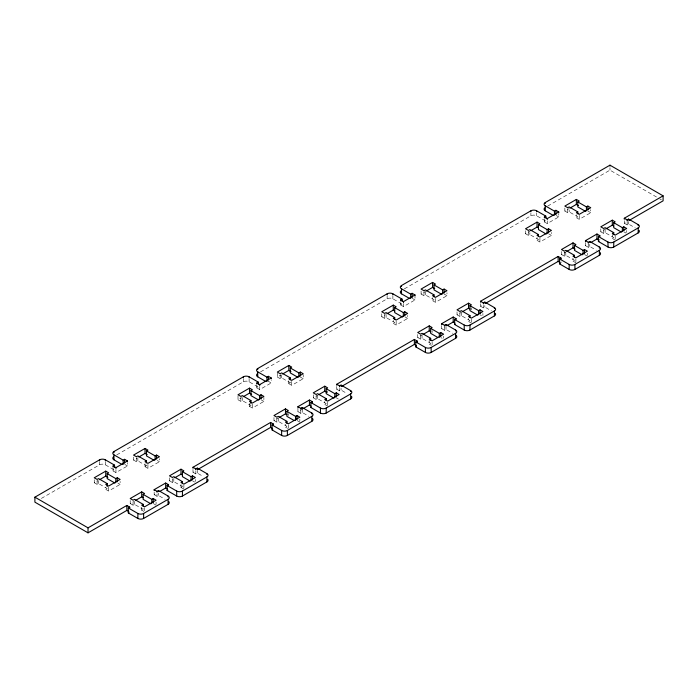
<?xml version="1.0" encoding="UTF-8"?>
<svg xmlns="http://www.w3.org/2000/svg" width="698" height="698" viewBox="0 0 698 698"><rect width="100%" height="100%" fill="white"/><g stroke="black" fill="none" stroke-linecap="round" stroke-linejoin="round"><path stroke-width="0.52" stroke-dasharray="3.49 2.62" d="M41.365 498.424L99.596 464.807A4.066 2.347 0 0 1 105.346 464.807L114.524 470.103L114.524 469.484M116.802 454.869L243.366 381.806A4.066 2.347 0 0 1 249.116 381.806L258.286 387.102L258.286 386.483M260.572 371.868L387.128 298.805A4.066 2.347 0 0 1 392.878 298.805L402.057 304.101L402.057 302.853M404.343 288.867L530.899 215.795A4.066 2.347 0 0 1 536.649 215.795L545.819 221.092L545.819 219.853M547.703 206.093L609.973 170.146L656.46 196.984M113.085 467.512L113.085 470.932L114.524 470.103M256.847 384.816L256.847 387.931L258.286 387.102M267.814 381.605L268.355 381.291L271.225 382.949L271.225 380.462M400.617 302.749L400.617 304.93L402.057 304.101M544.388 219.12L544.388 221.929L545.819 221.092M94.239 479.762L94.239 482.754L97.781 480.713M133.554 457.068L133.554 460.052L137.096 458.01M238.009 395.766L238.009 399.753L241.543 397.703M277.324 373.072L277.324 377.051L280.858 375.009M381.771 313.76L381.771 316.744L385.313 314.702M421.086 291.057L421.086 294.05L425.51 291.494M525.542 230.759L525.542 233.743L529.965 231.186M564.856 208.056L564.856 211.049L569.28 208.493M113.085 470.932L115.955 472.598L127.464 465.959L127.464 463.149M256.847 387.931L259.726 389.589L271.225 382.949M400.617 304.93L403.496 306.588L414.996 299.948L414.996 296.528M544.388 221.929L547.258 223.587L558.758 216.947L558.758 213.832M94.239 482.754L97.118 484.412L98.549 483.583L107.178 488.565L105.738 489.394L105.738 487.405M133.554 460.052L136.433 461.718L137.864 460.889L146.493 465.863L146.493 463.873M238.009 399.753L240.88 401.411L242.319 400.582L250.948 405.564L250.948 403.566M277.324 377.051L280.195 378.709L281.634 377.88L290.263 382.862L290.263 380.872M381.771 316.744L384.65 318.41L386.09 317.573L394.71 322.555L393.279 323.383L393.279 320.399M421.086 294.05L423.965 295.708L425.405 294.879L434.025 299.861L432.586 300.69L432.586 297.706M525.542 233.743L528.421 235.401L529.852 234.572L538.481 239.554L537.041 240.382L537.041 237.399M564.856 211.049L567.727 212.707L569.167 211.878L577.796 216.86L576.356 217.689L576.356 214.696M145.053 463.708L145.053 466.7L146.493 465.863M249.509 403.4L249.509 406.393L250.948 405.564M288.824 380.707L288.824 383.691L290.263 382.862M105.738 489.394L108.618 491.052L120.117 484.412L120.117 481.428M145.053 466.7L147.932 468.358L159.432 461.718L159.432 458.726M249.509 406.393L252.388 408.051L263.888 401.411L263.888 397.424M288.824 383.691L291.694 385.357L303.202 378.709L303.202 374.73M393.279 323.383L396.15 325.05L407.649 318.41L407.649 315.417M432.586 300.69L435.465 302.347L446.964 295.708L446.964 292.724M537.041 240.382L539.92 242.04L551.42 235.401L551.42 232.417M576.356 217.689L579.235 219.347L590.735 212.707L590.735 209.714M130.203 500.518L130.203 503.502L133.737 501.461M169.501 477.833L169.501 480.817L173.034 478.776M273.974 417.517L273.974 420.501L278.397 417.945M313.262 394.824L313.262 397.816L317.686 395.26M417.736 334.508L417.736 337.5L422.159 334.944M457.033 311.823L457.033 314.815L461.457 312.259M561.506 251.507L561.506 254.5L565.93 251.943M600.804 228.822L600.804 231.806L605.227 229.258M130.203 503.502L133.074 505.169L134.513 504.34L143.142 509.313L143.142 507.324M169.501 480.817L172.371 482.475L173.811 481.646L182.44 486.628L182.44 484.639M273.974 420.501L276.844 422.159L278.284 421.33L286.904 426.312L285.473 427.141L285.473 424.157M313.262 397.816L316.142 399.474L317.581 398.645L326.202 403.627L324.771 404.456L324.771 401.463M417.736 337.5L420.615 339.158L422.046 338.329L430.675 343.311L429.235 344.14L429.235 340.153M457.033 314.815L459.912 316.473L461.343 315.644L469.972 320.626L468.533 321.455L468.533 318.463M561.506 254.5L564.377 256.157L565.816 255.328L574.445 260.31L573.006 261.139L573.006 258.147M600.804 231.806L603.674 233.472L605.114 232.635L613.743 237.617L612.303 238.446L612.303 234.467M154.162 492.16L154.162 494.655L155.933 493.634M192.98 469.44L192.98 472.241L194.855 471.159M297.933 408.225L297.933 411.646L302.356 409.098M336.75 386.439L336.75 389.24L338.617 388.158M441.694 325.53L441.694 328.645L444.356 327.118M480.512 303.743L480.512 306.239L482.388 305.157M585.465 242.529L585.465 245.644L588.117 244.108M624.282 220.743L624.282 223.229L626.708 221.833M154.162 494.655L157.041 496.313L158.472 495.484L165.068 499.288M192.98 472.241L195.859 473.898L197.29 473.07L203.284 476.533M297.933 411.646L300.803 413.312L302.243 412.483L308.83 416.287M336.75 389.24L339.621 390.897L341.06 390.069L347.054 393.524M441.694 328.645L444.574 330.302L446.013 329.473L452.601 333.278M480.512 306.239L483.391 307.897L484.831 307.068L491.418 310.872M585.465 245.644L588.344 247.301L589.775 246.473L596.371 250.277M624.282 223.229L627.162 224.896L628.593 224.058L635.189 227.862M141.703 507.158L141.703 510.151L143.142 509.313M181 484.473L181 487.457L182.44 486.628M659.776 198.904L661.442 199.864M587.856 211.049L590.735 212.707M623.803 231.806L625.958 233.053M612.303 238.446L615.174 240.112M556.245 215.49L558.758 216.947M548.541 233.743L551.42 235.401M584.505 254.5L587.384 256.157M573.006 261.139L575.885 262.797M444.094 294.05L446.964 295.708M480.032 314.815L481.472 315.644M468.533 321.455L471.412 323.113M412.3 298.395L414.996 299.948M404.779 316.744L407.649 318.41M440.743 337.5L442.174 338.329M429.235 344.14L431.399 345.388M300.323 377.051L303.202 378.709M336.27 397.816L338.425 399.064M324.771 404.456L327.641 406.114M261.008 399.753L263.888 401.411M296.973 420.501L299.843 422.159M285.473 427.141L287.628 428.389M157.277 460.471L159.432 461.718M192.5 480.817L194.655 482.065M181 487.457L183.879 489.115M124.768 464.397L127.464 465.959M117.962 483.164L120.117 484.412M153.202 503.502L156.082 505.169M141.703 510.151L143.858 511.39M628.593 221.571L628.593 224.058M627.162 221.467L627.162 224.896M626.682 230.48L626.682 232.469M615.174 236.125L615.174 239.109M609.973 167.66L609.973 170.146M605.114 229.651L605.114 232.635M603.674 229.485L603.674 233.472M599.844 239.109L599.844 240.042M589.775 244.291L589.775 246.473M588.344 244.187L588.344 247.301M587.384 253.165L587.384 255.163M579.235 215.359L579.235 219.347M575.885 258.81L575.885 261.802M569.167 209.88L569.167 211.878M567.727 208.719L567.727 212.707M565.816 252.336L565.816 255.328M564.377 252.17L564.377 256.157M561.026 261.829L561.026 262.762M547.258 220.786L547.258 223.587M539.92 238.062L539.92 242.04M536.649 212.995L536.649 215.795M530.899 212.995L530.899 215.795M529.852 232.582L529.852 234.572M528.421 231.422L528.421 235.401M484.831 305.506L484.831 307.068M483.391 305.401L483.391 307.897M482.911 313.481L482.911 315.479M471.412 307.835L471.412 309.833M471.412 319.126L471.412 322.118M461.343 312.652L461.343 315.644M459.912 312.486L459.912 316.473M446.013 326.367L446.013 329.473M444.574 327.196L444.574 330.302M443.614 336.174L443.614 338.164M435.465 298.369L435.465 302.347M432.114 330.529L432.114 332.518M432.114 341.819L432.114 344.803M425.405 291.895L425.405 294.879M423.965 291.729L423.965 295.708M422.046 335.345L422.046 338.329M420.615 335.18L420.615 339.158M403.496 303.473L403.496 306.588M396.15 321.063L396.15 325.05M392.878 295.69L392.878 298.805M387.128 295.69L387.128 298.805M386.09 314.589L386.09 317.573M384.65 314.423L384.65 318.41M341.06 388.201L341.06 390.069M339.621 388.411L339.621 390.897M327.641 390.845L327.641 392.834M327.641 402.135L327.641 405.119M317.581 395.661L317.581 398.645M316.142 395.487L316.142 399.474M302.243 409.054L302.243 412.483M300.803 410.197L300.803 413.312M299.843 419.175L299.843 421.164M291.694 381.37L291.694 385.357M288.344 413.53L288.344 415.519M288.344 424.82L288.344 428.808M281.634 374.896L281.634 377.88M280.195 374.73L280.195 378.709M278.284 418.346L278.284 421.33M276.844 418.181L276.844 422.159M259.726 386.483L259.726 389.589M252.388 404.063L252.388 408.051M249.116 378.691L249.116 381.806M243.366 378.691L243.366 381.806M242.319 397.59L242.319 400.582M240.88 397.424L240.88 401.411M197.29 470.269L197.29 473.07M195.859 471.098L195.859 473.898M195.379 479.491L195.379 481.48M183.879 485.136L183.879 488.12M173.811 478.662L173.811 481.646M172.371 479.491L172.371 482.475M158.472 492.989L158.472 495.484M157.041 493.826L157.041 496.313M156.082 502.176L156.082 504.174M147.932 464.371L147.932 468.358M144.582 507.821L144.582 510.814M137.864 457.897L137.864 460.889M136.433 457.731L136.433 461.718M134.513 501.347L134.513 504.34M133.074 502.176L133.074 505.169M115.955 469.484L115.955 472.598M108.618 487.073L108.618 491.052M105.346 461.692L105.346 464.807M99.596 461.692L99.596 464.807M98.549 480.599L98.549 483.583M97.118 480.433L97.118 484.412"/><path stroke-width="1.05" d="M128.825 511.564L126.844 510.421L88.027 532.836L34.9 502.159L34.9 497.177L99.596 459.825A4.066 2.347 0 0 1 105.346 459.825L114.524 465.121L114.524 467.302M113.975 452.775L113.975 451.527L243.366 376.824A4.066 2.347 0 0 1 249.116 376.824L258.286 382.12L258.286 384.301M257.736 369.46L257.736 368.527L387.128 293.823A4.066 2.347 0 0 1 392.878 293.823L402.057 299.119L402.057 301.3M401.507 286.45L401.507 285.517L530.899 210.813A4.066 2.347 0 0 1 536.649 210.813L545.819 216.118L545.819 217.985M545.278 203.45L545.278 202.516L609.973 165.164L663.1 195.841L663.1 200.823L629.134 220.428M113.085 466.892L113.085 465.959L114.524 465.121M113.975 451.527A4.066 2.347 0 0 0 113.975 454.852L123.145 460.148L124.584 459.31L127.464 460.977L127.464 461.91M256.847 383.883L256.847 382.949L258.286 382.12M257.736 368.527A4.066 2.347 0 0 0 257.736 371.842L266.915 377.138L268.355 376.309L271.225 377.967L271.225 378.909M400.617 300.882L400.617 299.948L402.057 299.119M401.507 285.517A4.066 2.347 0 0 0 401.507 288.841L410.686 294.137L412.117 293.308L414.996 294.966L414.996 295.9M544.388 217.881L544.388 216.947L545.819 216.118M545.278 202.516A4.066 2.347 0 0 0 545.278 205.84L554.448 211.136L555.887 210.307L558.758 211.965L558.758 212.899M114.943 483.086L107.178 478.601L107.178 473.619L108.618 472.79L105.738 471.133L94.239 477.772L97.118 479.43L98.549 478.601L107.178 483.583L107.178 486.576M154.258 460.392L146.493 455.907L146.493 450.925L147.932 450.097L145.053 448.439L133.554 455.079L136.433 456.736L137.864 455.907L146.493 460.889L146.493 462.879M258.714 400.085L250.948 395.6L250.948 390.618L252.388 389.789L249.509 388.132L238.009 394.771L240.88 396.429L242.319 395.6L250.948 400.582L250.948 403.566M298.02 377.382L290.263 372.906L290.263 367.925L291.694 367.096L288.824 365.429L277.324 372.069L280.195 373.735L281.634 372.906L290.263 377.88L290.263 379.878M402.476 317.075L394.71 312.599L394.71 307.617L396.15 306.788L393.279 305.122L381.771 311.77L384.65 313.428L386.09 312.599L394.71 317.573L394.71 319.571M441.79 294.382L434.025 289.897L434.025 284.915L435.465 284.086L432.586 282.428L421.086 289.068L423.965 290.726L425.405 289.897L434.025 294.879L434.025 296.868M546.246 234.074L538.481 229.59L538.481 224.616L539.92 223.779L537.041 222.121L525.542 228.761L528.421 230.427L529.852 229.59L538.481 234.572L538.481 236.57M585.561 211.381L577.796 206.896L577.796 201.914L579.235 201.085L576.356 199.427L564.856 206.067L567.727 207.725L569.167 206.896L577.796 211.878L577.796 213.867M113.085 465.959L115.955 467.616L127.464 460.977M256.847 382.949L259.726 384.615L271.225 377.967M400.617 299.948L403.496 301.606L414.996 294.966M544.388 216.947L547.258 218.605L558.758 211.965M99.552 479.692L105.738 476.115L107.902 477.362M138.858 456.989L145.053 453.412L147.208 454.66M243.314 396.682L249.509 393.114L251.664 394.353M282.629 373.988L288.824 370.411L290.979 371.659M387.085 313.681L393.279 310.104L394.71 310.933M426.399 290.987L432.586 287.41L434.749 288.658M530.846 230.68L537.041 227.103L538.481 227.932M570.161 207.978L576.356 204.409L578.511 205.648M107.178 483.583L105.738 484.412L108.618 486.07L120.117 479.43L117.247 477.772L115.807 478.601L107.178 473.619M146.493 460.889L145.053 461.718L147.932 463.376L159.432 456.736L156.553 455.079L155.122 455.907L146.493 450.925M250.948 400.582L249.509 401.411L252.388 403.069L263.888 396.429L261.008 394.771L259.569 395.6L250.948 390.618M290.263 377.88L288.824 378.709L291.694 380.375L303.202 373.735L300.323 372.069L298.884 372.906L290.263 367.925M394.71 317.573L393.279 318.41L396.15 320.068L407.649 313.428L404.779 311.77L403.339 312.599L394.71 307.617M434.025 294.879L432.586 295.708L435.465 297.365L446.964 290.726L444.094 289.068L442.654 289.897L434.025 284.915M538.481 234.572L537.041 235.401L539.92 237.067L551.42 230.427L548.541 228.761L547.11 229.59L538.481 224.616M577.796 211.878L576.356 212.707L579.235 214.365L590.735 207.725L587.856 206.067L586.425 206.896L577.796 201.914M150.908 503.843L143.142 499.358L143.142 494.376L144.582 493.547L141.703 491.889L130.203 498.529L133.074 500.187L134.513 499.358L143.142 504.34L143.142 506.329M190.205 481.149L182.44 476.664L182.44 471.691L183.879 470.862L181 469.196L169.501 475.835L172.371 477.502L173.811 476.664L182.44 481.646L182.44 483.644M293.806 420.336L286.904 416.357L286.904 411.375L288.344 410.546L285.473 408.88L273.974 415.519L276.844 417.186L278.284 416.357L286.904 421.33L286.904 423.328M333.967 398.148L326.202 393.663L326.202 388.681L327.641 387.852L324.771 386.195L313.262 392.834L316.142 394.492L317.581 393.663L326.202 398.645L326.202 400.635M437.576 337.335L430.675 333.347L430.675 328.365L432.114 327.536L429.235 325.879L417.736 332.518L420.615 334.176L422.046 333.347L430.675 338.329L430.675 340.319M477.737 315.147L469.972 310.662L469.972 305.68L471.412 304.851L468.533 303.194L457.033 309.833L459.912 311.491L461.343 310.662L469.972 315.644L469.972 317.634M582.211 254.831L574.445 250.346L574.445 245.364L575.885 244.536L573.006 242.878L561.506 249.518L564.377 251.175L565.816 250.346L574.445 255.328L574.445 257.318M621.499 232.137L613.743 227.661L613.743 222.679L615.174 221.851L612.303 220.184L600.804 226.833L603.674 228.49L605.114 227.661L613.743 232.635L613.743 234.633M34.9 497.177L88.027 527.854L126.844 505.439L129.723 507.106L129.723 508.039M135.508 500.44L141.703 496.863L143.142 497.7M154.162 490.607L154.162 489.673L165.662 483.033L168.541 484.691L168.541 485.625M174.805 477.755L181 474.178L182.44 475.006M192.98 468.192L192.98 467.259L270.615 422.438L273.494 424.096L273.494 425.03M279.279 417.439L285.473 413.862L286.904 414.691M297.933 407.606L297.933 406.672L309.432 400.033L312.311 401.69L312.311 402.624M318.576 394.754L324.771 391.177L326.202 392.006M336.75 385.191L336.75 384.258L414.385 339.437L417.256 341.095L417.256 342.029M423.049 334.438L429.235 330.861L430.675 331.69M441.694 324.596L441.694 323.663L453.203 317.023L456.073 318.689L456.073 319.623M462.338 311.744L468.533 308.176L469.972 309.005M480.512 302.19L480.512 301.257L558.147 256.436L561.026 258.094L561.026 259.028M566.811 251.428L573.006 247.86L575.161 249.099M585.465 241.595L585.465 240.662L596.965 234.022L599.844 235.68L599.844 236.613M606.108 228.743L612.303 225.166L613.743 225.995M624.282 219.189L624.282 218.247L663.1 195.841M168.532 501.347A4.066 2.347 0 0 1 168.061 504.34L143.622 518.448A4.066 2.347 0 0 1 137.872 518.448L128.284 512.917L128.284 507.935L129.723 507.106M154.162 489.673L157.041 491.331L158.472 490.502L168.061 496.034L168.061 496.967M207.734 479.334A4.066 2.347 0 0 1 206.878 481.925L182.44 496.034A4.066 2.347 0 0 1 176.69 496.034L167.101 490.502L167.101 485.52L168.541 484.691M192.98 467.259L195.859 468.925L197.29 468.088L206.878 473.628A4.066 2.347 0 0 1 206.878 476.943L206.878 481.925M312.303 418.346A4.066 2.347 0 0 1 311.832 421.33L287.384 435.447A4.066 2.347 0 0 1 281.634 435.447L272.054 429.907L272.054 424.934L273.494 424.096M297.933 406.672L300.803 408.33L302.243 407.501L311.832 413.033L311.832 413.966M351.504 396.333A4.066 2.347 0 0 1 350.649 398.924L326.202 413.033A4.066 2.347 0 0 1 320.452 413.033L310.872 407.501L310.872 402.519L312.311 401.69M336.75 384.258L339.621 385.915L341.06 385.087L350.649 390.618A4.066 2.347 0 0 1 350.649 393.942L350.649 398.924M456.073 335.337A4.066 2.347 0 0 1 455.593 338.329L431.155 352.438A4.066 2.347 0 0 1 425.405 352.438L415.816 346.906L415.816 341.924L417.256 341.095M441.694 323.663L444.574 325.329L446.013 324.491L455.593 330.032L455.593 330.965M495.266 313.323A4.066 2.347 0 0 1 494.411 315.915L469.972 330.032A4.066 2.347 0 0 1 464.222 330.032L454.634 324.491L454.634 319.518L456.073 318.689M480.512 301.257L483.391 302.915L484.831 302.086L494.411 307.617A4.066 2.347 0 0 1 494.411 310.942L494.411 315.915M599.835 252.336A4.066 2.347 0 0 1 599.364 255.328L574.925 269.437A4.066 2.347 0 0 1 569.175 269.437L559.587 263.905L559.587 258.923L561.026 258.094M585.465 240.662L588.344 242.319L589.775 241.491L599.364 247.022L599.364 248.27M639.036 230.323A4.066 2.347 0 0 1 638.181 232.914L613.743 247.022A4.066 2.347 0 0 1 607.993 247.022L598.404 241.491L598.404 236.509L599.844 235.68M624.282 218.247L627.162 219.914L628.593 219.085L638.181 224.616A4.066 2.347 0 0 1 638.181 227.932L638.181 232.914M159.476 491.584L165.662 488.015L167.101 488.844M197.656 469.545L270.615 427.42L272.595 428.563M303.237 408.583L309.432 405.006L310.872 405.835M341.427 386.535L414.385 344.419L416.357 345.554M447.008 325.582L453.203 322.005L454.817 322.938M485.189 303.534L558.147 261.41L560.128 262.553M590.77 242.581L596.965 239.004L598.587 239.938M128.284 512.917L129.008 512.498M143.142 504.34L141.703 505.169L144.582 506.827L156.082 500.187L153.202 498.529L151.771 499.358L143.142 494.376M167.101 490.502L167.825 490.083M182.44 481.646L181 482.475L183.879 484.142L195.379 477.502L192.5 475.835L191.06 476.664L182.44 471.691M272.054 429.907L272.77 429.497M286.904 421.33L285.473 422.159L288.344 423.826L299.843 417.186L296.973 415.519L295.533 416.357L286.904 411.375M310.872 407.501L311.587 407.082M326.202 398.645L324.771 399.474L327.641 401.132L339.141 394.492L336.27 392.834L334.831 393.663L326.202 388.681M415.816 346.906L416.54 346.496M430.675 338.329L429.235 339.158L432.114 340.816L443.614 334.176L440.743 332.518L439.304 333.347L430.675 328.365M454.634 324.491L455.358 324.081M469.972 315.644L468.533 316.473L471.412 318.131L482.911 311.491L480.032 309.833L478.601 310.662L469.972 305.68M559.587 263.905L560.302 263.486M574.445 255.328L573.006 256.157L575.885 257.815L587.384 251.175L584.505 249.518L583.066 250.346L574.445 245.364M598.404 241.491L599.12 241.08M613.743 232.635L612.303 233.472L615.174 235.13L626.682 228.49L623.803 226.833L622.363 227.661L613.743 222.679M128.284 507.935L137.872 513.466A4.066 2.347 0 0 0 143.622 513.466L168.061 499.358A4.066 2.347 0 0 0 168.061 496.034M167.101 485.52L176.69 491.052A4.066 2.347 0 0 0 182.44 491.052L206.878 476.943M272.054 424.934L281.634 430.465A4.066 2.347 0 0 0 287.384 430.465L311.832 416.357A4.066 2.347 0 0 0 311.832 413.033M310.872 402.519L320.452 408.051A4.066 2.347 0 0 0 326.202 408.051L350.649 393.942M415.816 341.924L425.405 347.456A4.066 2.347 0 0 0 431.155 347.456L455.593 333.347A4.066 2.347 0 0 0 455.593 330.032M454.634 319.518L464.222 325.05A4.066 2.347 0 0 0 469.972 325.05L494.411 310.942M559.587 258.923L569.175 264.455A4.066 2.347 0 0 0 574.925 264.455L599.364 250.346A4.066 2.347 0 0 0 599.364 247.022M598.404 236.509L607.993 242.049A4.066 2.347 0 0 0 613.743 242.049L638.181 227.932M544.772 207.847A4.066 2.347 0 0 0 545.278 210.822L553.305 215.455M401.01 290.857A4.066 2.347 0 0 0 401.507 293.823L409.534 298.456M257.239 373.858A4.066 2.347 0 0 0 257.736 376.824L265.764 381.457M113.469 456.858A4.066 2.347 0 0 0 113.975 459.825L122.002 464.467M638.181 224.616L638.181 225.55M628.593 219.085L628.593 220.018M627.162 219.914L627.162 220.847M623.803 226.833L623.803 230.811M622.363 227.661L622.363 231.64M613.743 242.049L613.743 247.022M612.303 220.184L612.303 225.166M609.973 165.164L609.973 166.098M607.993 242.049L607.993 247.022M599.364 250.346L599.364 255.328M596.965 234.022L596.965 239.004M589.775 241.491L589.775 242.424M588.344 242.319L588.344 243.253M587.856 206.067L587.856 210.054M586.425 206.896L586.425 210.883M584.505 249.518L584.505 253.496M583.066 250.346L583.066 254.334M576.356 199.427L576.356 204.409M574.925 264.455L574.925 269.437M573.006 242.878L573.006 247.86M569.175 264.455L569.175 269.437M558.147 256.436L558.147 261.41M555.887 210.307L555.887 214.661M554.448 211.136L554.448 215.185M548.541 228.761L548.541 232.748M547.258 218.605L547.258 219.538M547.11 229.59L547.11 233.577M545.278 205.84L545.278 210.822M537.041 222.121L537.041 227.103M536.649 210.813L536.649 211.756M530.899 210.813L530.899 211.756M494.411 307.617L494.411 308.551M484.831 302.086L484.831 303.019M483.391 302.915L483.391 303.848M480.032 309.833L480.032 313.812M478.601 310.662L478.601 314.65M469.972 325.05L469.972 330.032M468.533 303.194L468.533 308.176M464.222 325.05L464.222 330.032M455.593 333.347L455.593 338.329M453.203 317.023L453.203 322.005M446.013 324.491L446.013 325.434M444.574 325.329L444.574 326.263M444.094 289.068L444.094 293.055M442.654 289.897L442.654 293.884M440.743 332.518L440.743 336.506M439.304 333.347L439.304 337.335M432.586 282.428L432.586 287.41M431.155 347.456L431.155 352.438M429.235 325.879L429.235 330.861M425.405 347.456L425.405 352.438M414.385 339.437L414.385 344.419M412.117 293.308L412.117 297.662M410.686 294.137L410.686 298.5M404.779 311.77L404.779 315.749M403.496 301.606L403.496 302.539M403.339 312.599L403.339 316.578M401.507 288.841L401.507 293.823M393.279 305.122L393.279 310.104M392.878 293.823L392.878 294.757M387.128 293.823L387.128 294.757M350.649 390.618L350.649 391.552M341.06 385.087L341.06 386.02M339.621 385.915L339.621 386.849M336.27 392.834L336.27 396.822M334.831 393.663L334.831 397.651M326.202 408.051L326.202 413.033M324.771 386.195L324.771 391.177M320.452 408.051L320.452 413.033M311.832 416.357L311.832 421.33M309.432 400.033L309.432 405.006M302.243 407.501L302.243 408.435M300.803 408.33L300.803 409.264M300.323 372.069L300.323 376.056M298.884 372.906L298.884 376.885M296.973 415.519L296.973 419.507M295.533 416.357L295.533 420.336M288.824 365.429L288.824 370.411M287.384 430.465L287.384 435.447M285.473 408.88L285.473 413.862M281.634 430.465L281.634 435.447M270.615 422.438L270.615 427.42M268.355 376.309L268.355 380.044M266.915 377.138L266.915 381.501M261.008 394.771L261.008 398.75M259.726 384.615L259.726 385.549M259.569 395.6L259.569 399.588M257.736 371.842L257.736 376.824M249.509 388.132L249.509 393.114M249.116 376.824L249.116 377.758M243.366 376.824L243.366 377.758M206.878 473.628L206.878 474.561M197.29 468.088L197.29 469.021M195.859 468.925L195.859 469.859M192.5 475.835L192.5 479.823M191.06 476.664L191.06 480.652M182.44 491.052L182.44 496.034M181 469.196L181 474.178M176.69 491.052L176.69 496.034M168.061 499.358L168.061 504.34M165.662 483.033L165.662 488.015M158.472 490.502L158.472 491.436M157.041 491.331L157.041 492.265M156.553 455.079L156.553 459.057M155.122 455.907L155.122 459.886M153.202 498.529L153.202 502.508M151.771 499.358L151.771 503.337M145.053 448.439L145.053 453.412M143.622 513.466L143.622 518.448M141.703 491.889L141.703 496.863M137.872 513.466L137.872 518.448M126.844 505.439L126.844 510.421M124.584 459.31L124.584 463.053M123.145 460.148L123.145 464.502M117.247 477.772L117.247 481.76M115.955 467.616L115.955 468.55M115.807 478.601L115.807 482.588M113.975 454.852L113.975 459.825M105.738 471.133L105.738 476.115M105.346 459.825L105.346 460.759M99.596 459.825L99.596 460.759M88.027 527.854L88.027 532.836"/></g></svg>
